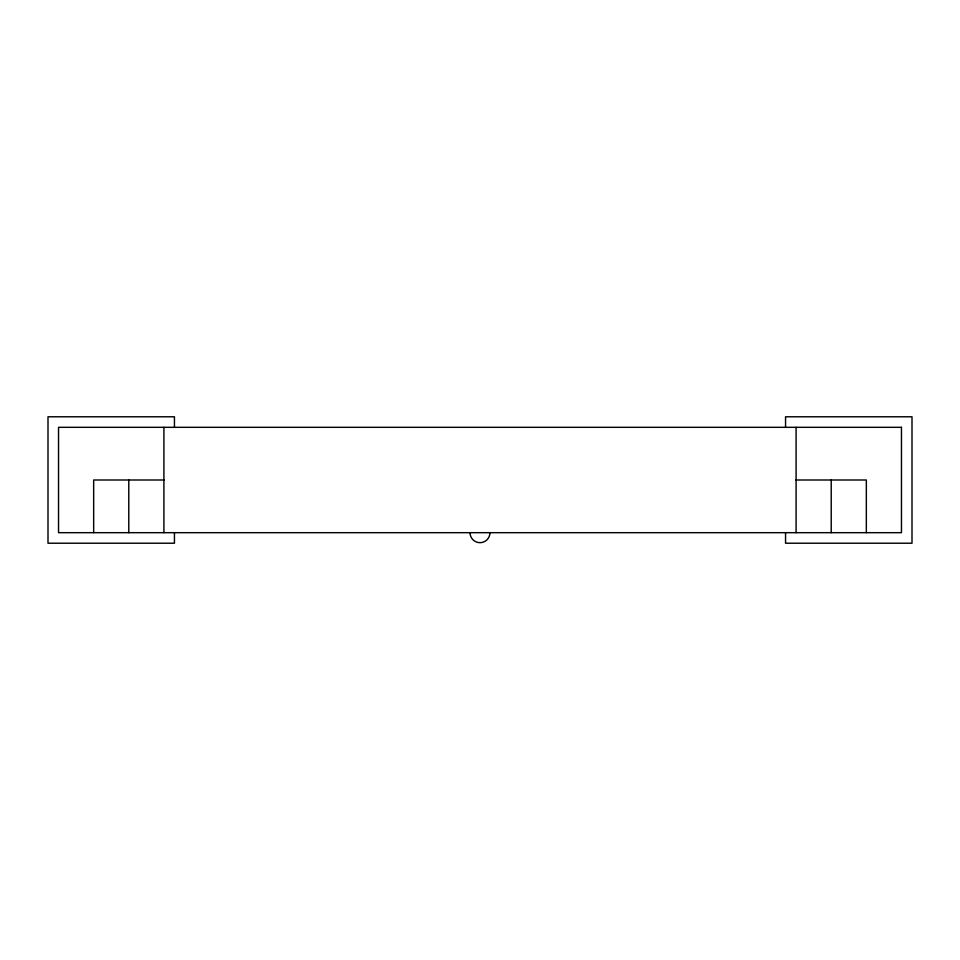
<?xml version="1.0" encoding="UTF-8"?>
<svg xmlns="http://www.w3.org/2000/svg" width="960" height="960" viewBox="0 0 960 960"><rect width="100%" height="100%" fill="white"/><g stroke="black" fill="none" stroke-linecap="round" stroke-linejoin="round"><path stroke-width="1.44" d="M489.9 532.68L489.804 534.504A9.972 9.972 0 0 1 470.052 533.46M164.328 480L93.66 480L93.66 532.68M795.672 480L866.34 480L866.34 532.68M831.216 480L831.216 532.68M796.092 427.32L796.092 532.68M785.556 427.188L785.556 416.784L912 416.784L912 543.216L785.556 543.216L785.556 532.812M174.444 427.188L174.444 416.784L48 416.784L48 543.216L174.444 543.216L174.444 532.812M163.908 427.32L163.908 532.68M128.784 480L128.784 532.68M901.464 427.32L58.536 427.32L58.536 532.68L901.464 532.68L901.464 427.32"/></g></svg>
